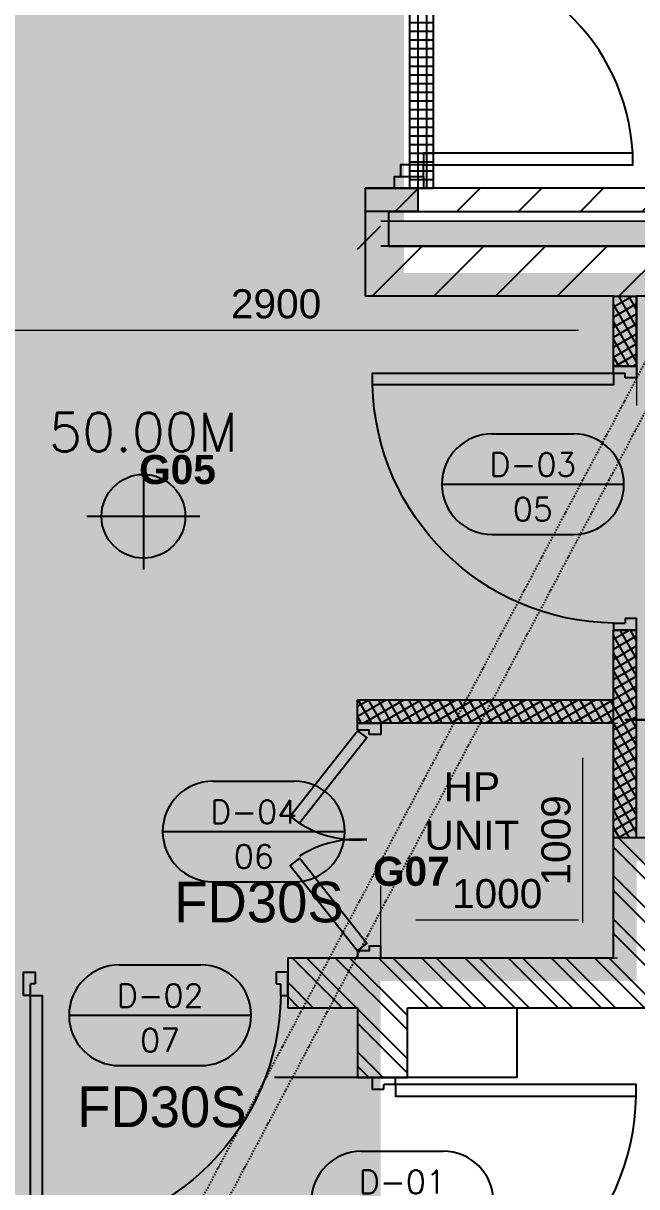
# Model space of a CAD drawing. Header units: inches. Extents: x -48459 to 205009, y 10398 to 54474.
# Drawn here: x 9703 to 12340, y 28372 to 33376 of the extents above; entities that cross this region are included whole.
import ezdxf
from ezdxf.enums import TextEntityAlignment as Align

# ---------------------------------------------------------------- set-up
doc = ezdxf.new("R2010")
doc.units = ezdxf.units.IN
doc.header["$MEASUREMENT"] = 0
doc.linetypes.add('DASHDOT2', pattern=[0.5, 0.25, -0.125, 0, -0.125])
for name, color, linetype in [('AR-DOOR', 8, 'Continuous'), ('AR-Hat', 8, 'Continuous'), ('AR-HATCH', 8, 'Continuous'), ('AR-PROJECT-DIMS', 8, 'Continuous'), ('AR-ROOM-TEXT', 8, 'Continuous'), ('AR-Symb', 4, 'Continuous'), ('AR-WALL-EXT', 4, 'Continuous'), ('AR-WIND-FRAM', 4, 'Continuous')]:
    doc.layers.add(name, color=color, linetype=linetype)
for name, color, linetype, true_color in [('AR-GRAVEL', 252, 'Continuous', 0x696969), ('AR-SUMP', 7, 'Continuous', 0xef9fbf), ('AR-WASTE RUNS', 1, 'Continuous', 0xff0000)]:
    doc.layers.add(name, color=color, linetype=linetype, true_color=true_color)
doc.layers.add('FD30', color=1, linetype='Continuous', lineweight=5)
doc.styles.add('GILLS', font='GIL_____.TTF')
doc.styles.add('MS_1.100_5.0mm', font='arial.ttf', dxfattribs={"height": 500})
doc.styles.add('MS_1.50_2.5mm', font='arial.ttf', dxfattribs={"height": 125})
doc.styles.add('roman S', font='romans.shx')
doc.dimstyles.new('MS_1.50_2.5mm', dxfattribs={"dimtxt": 125, "dimasz": 150, "dimexe": 150, "dimexo": 100, "dimgap": 50, "dimtad": 1, "dimtoh": 1, "dimdec": 0, "dimdsep": 46, "dimtxsty": 'MS_1.50_2.5mm', "dimcen": 150, "dimclre": 256, "dimclrt": 4, "dimadec": 0, "dimazin": 0, "dimtfac": 1, "dimtdec": 0, "dimtix": 1, "dimtmove": 2, "dimatfit": 2, "dimfxl": 1, "dimlwd": 18, "dimlwe": 18, "dimarcsym": 0})

# ---------------------------------------------------------------- blocks, each defined once
blk = doc.blocks.new('Door1135')
for p, q in [((30, 100), (30, 50)), ((1105, 100), (1105, 50)), ((50, 50), (30, 50)), ((1085, 50), (1105, 50))]:
    blk.add_line(p, q)
blk.add_lwpolyline([(30, 100), (80, 100), (80, 1135), (30, 1135)], close=True)
for points in [[(30, 100), (0, 100), (0, 0), (50, 0), (50, 50)], [(1105, 100), (1135, 100), (1135, 0), (1085, 0), (1085, 50)]]:
    blk.add_lwpolyline(points)
blk.add_arc((55.8, 86), 1049.3, 0.7632, 88.6805)
blk = doc.blocks.new('*D187')
at = {"layer": 'AR-PROJECT-DIMS', "lineweight": 18, "transparency": 16777216}
for p, q in [((12339.5, 32025), (12339.5, 31732.2)), ((15339.5, 32020.9), (15339.5, 31732.2))]:
    blk.add_line(p, q, dxfattribs=at)
at = {"layer": 'AR-PROJECT-DIMS', "color": 0, "lineweight": 18, "transparency": 16777216}
blk.add_line((12489.5, 31882.2), (15189.5, 31882.2), dxfattribs=at)
at = {"layer": 'AR-PROJECT-DIMS', "color": 0, "transparency": 16777216}
for points in [[(12489.5, 31907.2), (12489.5, 31857.2), (12339.5, 31882.2)], [(15189.5, 31907.2), (15189.5, 31857.2), (15339.5, 31882.2)]]:
    blk.add_solid(points, dxfattribs=at)
at = {"layer": 'Defpoints', "color": 0, "transparency": 16777216}
for p in [(12339.5, 32125), (15339.5, 32120.9), (15339.5, 31882.2)]:
    blk.add_point(p, dxfattribs=at)
at = {"layer": 'AR-PROJECT-DIMS', "color": 4, "transparency": 16777216, "insert": (13839.5, 31996.1), "char_height": 125, "attachment_point": 5, "style": 'MS_1.50_2.5mm'}
blk.add_mtext('3000', dxfattribs=at)
blk = doc.blocks.new('*D196')
at = {"layer": 'AR-PROJECT-DIMS', "lineweight": 18, "transparency": 16777216}
for p, q in [((9340, 32152.4), (9340, 32205.3)), ((12239.5, 32152.4), (12239.5, 32205.3))]:
    blk.add_line(p, q, dxfattribs=at)
at = {"layer": 'AR-PROJECT-DIMS', "color": 0, "lineweight": 18, "transparency": 16777216}
blk.add_line((12089.5, 32055.3), (9490, 32055.3), dxfattribs=at)
at = {"layer": 'AR-PROJECT-DIMS', "color": 0, "transparency": 16777216}
for points in [[(9490, 32080.3), (9490, 32030.3), (9340, 32055.3)], [(12089.5, 32080.3), (12089.5, 32030.3), (12239.5, 32055.3)]]:
    blk.add_solid(points, dxfattribs=at)
at = {"layer": 'Defpoints', "color": 0, "transparency": 16777216}
for p in [(9340, 32055.3), (9340, 32052.4), (12239.5, 32052.4)]:
    blk.add_point(p, dxfattribs=at)
at = {"layer": 'AR-PROJECT-DIMS', "color": 4, "transparency": 16777216, "insert": (10789.8, 32169.1), "char_height": 125, "attachment_point": 5, "style": 'MS_1.50_2.5mm'}
blk.add_mtext('2900', dxfattribs=at)
blk = doc.blocks.new('*D197')
at = {"layer": 'AR-PROJECT-DIMS', "lineweight": 18, "transparency": 16777216}
for p, q in [((12153.5, 30366.8), (12257.3, 30366.8)), ((12153.6, 29357.4), (12257.3, 29357.4))]:
    blk.add_line(p, q, dxfattribs=at)
at = {"layer": 'AR-PROJECT-DIMS', "color": 0, "lineweight": 18, "transparency": 16777216}
blk.add_line((12107.3, 30216.8), (12107.3, 29507.4), dxfattribs=at)
at = {"layer": 'AR-PROJECT-DIMS', "color": 0, "transparency": 16777216}
for points in [[(12082.3, 30216.8), (12132.3, 30216.8), (12107.3, 30366.8)], [(12082.3, 29507.4), (12132.3, 29507.4), (12107.3, 29357.4)]]:
    blk.add_solid(points, dxfattribs=at)
at = {"layer": 'Defpoints', "color": 0, "transparency": 16777216}
for p in [(12053.5, 30366.8), (12053.6, 29357.4), (12107.3, 29357.4)]:
    blk.add_point(p, dxfattribs=at)
at = {"layer": 'AR-PROJECT-DIMS', "color": 4, "transparency": 16777216, "insert": (11993.5, 29862.1), "char_height": 125, "attachment_point": 5, "rotation": 90, "style": 'MS_1.50_2.5mm'}
blk.add_mtext('1009', dxfattribs=at)
blk = doc.blocks.new('*D198')
at = {"layer": 'AR-PROJECT-DIMS', "lineweight": 18, "transparency": 16777216}
for p, q in [((11240.4, 29342.7), (11240.4, 29668.4)), ((12239.5, 29476.5), (12239.5, 29668.4))]:
    blk.add_line(p, q, dxfattribs=at)
at = {"layer": 'AR-PROJECT-DIMS', "color": 0, "lineweight": 18, "transparency": 16777216}
blk.add_line((12089.5, 29518.4), (11390.4, 29518.4), dxfattribs=at)
at = {"layer": 'AR-PROJECT-DIMS', "color": 0, "transparency": 16777216}
for points in [[(11390.4, 29543.4), (11390.4, 29493.4), (11240.4, 29518.4)], [(12089.5, 29543.4), (12089.5, 29493.4), (12239.5, 29518.4)]]:
    blk.add_solid(points, dxfattribs=at)
at = {"layer": 'Defpoints', "color": 0, "transparency": 16777216}
for p in [(11240.4, 29518.4), (12239.5, 29376.5), (11240.4, 29242.7)]:
    blk.add_point(p, dxfattribs=at)
at = {"layer": 'AR-PROJECT-DIMS', "color": 4, "transparency": 16777216, "insert": (11740, 29632.2), "char_height": 125, "attachment_point": 5, "style": 'MS_1.50_2.5mm'}
blk.add_mtext('1000', dxfattribs=at)
blk = doc.blocks.new('door tag')
at = {"linetype": 'Continuous'}
for p, q in [((4, 4.33), (11, 4.33)), ((-0.33, 0), (15.33, 0)), ((4, -4.33), (11, -4.33))]:
    blk.add_line(p, q, dxfattribs=at)
for centre, start, end in [((4, 0), 90, 270), ((11, 0), 270, 90)]:
    blk.add_arc(centre, 4.33, start, end, dxfattribs=at)
at = {"style": 'roman S'}
for tag, p in [('D-000', (7.5, 0.69)), ('0000', (7.5, -3.15))]:
    blk.add_attdef(tag, text='', height=2, dxfattribs=at).set_placement(p, align=Align.CENTER)
blk = doc.blocks.new('level point')
at = {"linetype": 'Continuous'}
h = blk.add_hatch(color=256, dxfattribs=at)
h.paths.add_polyline_path([(0, 2.169, -0.414214), (2.169, 0, -0.001006), (2.168, -0.009), (0, -0.009)])
h.paths.add_polyline_path([(-2.168, -0.009), (0, -0.009), (0, -2.169, -0.413036)])
for p, q in [((0, 2.828), (0, -2.758)), ((-2.922, 0), (2.922, 0))]:
    blk.add_line(p, q, dxfattribs=at)
blk.add_circle((0, 0), 2.169, dxfattribs=at)
at = {"style": 'roman S'}
blk.add_attdef('0.000', text='', height=2, dxfattribs=at).set_placement((0, 3.364), align=Align.CENTER)

msp = doc.modelspace()

# ---------------------------------------------------------------- hatches: boundary and pattern name
at = {"layer": 'AR-DOOR'}
h = msp.add_hatch(dxfattribs=at)
h.set_pattern_fill('NET', color=256, scale=300, angle=180)
h.set_pattern_definition([(180, (0, 32667.435), (-5e-15, -37.5), []), (270, (0, 32667.435), (37.5, -7e-15), [])])
h.paths.add_polyline_path([(11465, 34616.5), (11365, 34616.5), (11365, 32667.4), (11465, 32667.4)])
at = {"layer": 'AR-GRAVEL', "transparency": 33554559}
h = msp.add_hatch(dxfattribs=at)
h.set_pattern_fill('DOTS', color=8, scale=400)
h.set_pattern_definition([(0, (0, 32667.435), (12.5, 25), [0, -25])])
edge = h.paths.add_edge_path()
edge.add_line((15856.4, 18763.8), (15899.3, 18763.8))
edge.add_arc((15899.3, 18767), 3.2, 270, 360)
edge.add_line((15902.5, 18767), (15902.5, 17230.8))
edge.add_arc((15899.3, 17230.8), 3.2, 0, 90)
edge.add_line((15899.3, 17234), (15804.5, 17234))
edge.add_line((15804.5, 17234), (15804.5, 16448.9))
edge.add_line((15804.5, 16448.9), (15854.5, 16448.9))
edge.add_line((15854.5, 16448.9), (15854.5, 15148.9))
edge.add_line((15854.5, 15148.9), (15805.6, 15148.9))
edge.add_line((15805.6, 15148.9), (15806.2, 14167.4))
edge.add_line((15806.2, 14167.4), (15019.1, 14167.4))
edge.add_line((15019.1, 14167.4), (9660.5, 14167.4))
edge.add_line((9660.5, 14167.4), (8875.5, 14167.7))
edge.add_line((8875.5, 14167.7), (8874.5, 14467.5))
edge.add_line((8874.5, 14467.5), (8474.5, 14467))
edge.add_line((8474.5, 14467), (8474.5, 13767.4))
edge.add_line((8474.5, 13767.4), (16254.5, 13767.4))
edge.add_line((16254.5, 13767.4), (16254.6, 32667.4))
edge.add_line((16254.6, 32667.4), (15804.5, 32667.4))
edge.add_line((15804.5, 32667.4), (15804.5, 32039.9))
edge.add_line((15804.5, 32039.9), (15803.8, 32039.9))
edge.add_line((15803.8, 32039.9), (15803.8, 31339.9))
edge.add_line((15803.8, 31339.9), (15804.5, 31339.9))
edge.add_line((15804.5, 31339.9), (15804.5, 28947.4))
edge.add_line((15804.5, 28947.4), (15854.1, 28947.4))
edge.add_line((15854.1, 28947.4), (15854.1, 28862.3))
edge.add_line((15854.1, 28862.3), (15899.3, 28862.3))
edge.add_arc((15899.3, 28865.5), 3.2, 270, 360)
edge.add_line((15902.5, 28865.5), (15902.5, 27329.3))
edge.add_arc((15899.3, 27329.3), 3.2, 0, 90)
edge.add_line((15899.3, 27332.5), (15854.1, 27332.5))
edge.add_line((15854.1, 27332.5), (15854.1, 27247.4))
edge.add_line((15854.1, 27247.4), (15804.5, 27247.4))
edge.add_line((15804.5, 27247.4), (15804.5, 25612.4))
edge.add_line((15804.5, 25612.4), (15854.5, 25612.4))
edge.add_line((15854.5, 25612.4), (15854.5, 25527.3))
edge.add_line((15854.5, 25527.3), (15899.6, 25527.3))
edge.add_arc((15899.6, 25530.5), 3.2, 270, 360)
edge.add_line((15902.8, 25530.5), (15902.8, 23994.3))
edge.add_arc((15899.6, 23994.3), 3.2, 0, 90)
edge.add_line((15899.6, 23997.5), (15854.5, 23997.5))
edge.add_line((15854.5, 23997.5), (15854.5, 23912.4))
edge.add_line((15854.5, 23912.4), (15804.5, 23912.4))
edge.add_line((15804.5, 23912.4), (15804.5, 22270))
edge.add_line((15804.5, 22270), (15854.5, 22270))
edge.add_line((15854.5, 22270), (15854.5, 22184.9))
edge.add_line((15854.5, 22184.9), (15899.2, 22184.9))
edge.add_arc((15899.2, 22188.1), 3.2, 270, 360)
edge.add_line((15902.4, 22188.1), (15902.4, 20651.9))
edge.add_arc((15899.2, 20651.9), 3.2, 0, 90)
edge.add_line((15899.2, 20655.1), (15854.5, 20655.1))
edge.add_line((15854.5, 20655.1), (15854.5, 20570))
edge.add_line((15854.5, 20570), (15804.5, 20570))
edge.add_line((15804.5, 20570), (15804.5, 18848.9))
edge.add_line((15804.5, 18848.9), (15856.4, 18848.9))
edge.add_line((15856.4, 18848.9), (15856.4, 18763.8))
at = {"layer": 'AR-Hat', "transparency": 33554687}
h = msp.add_hatch(dxfattribs=at)
h.set_pattern_fill('ANSI31', color=256, scale=1500)
h.set_pattern_definition([(45, (0, 32667.44), (-132.5825, 132.5825), [])])
h.paths.add_polyline_path([(15804.5, 32667.4), (15447, 32667.4), (15447, 32567.4), (15704.5, 32567.4), (15704.5, 32309.9), (15804.4, 32309.9)])
h.paths.add_polyline_path([(15554.6, 32417.4), (15447, 32417.4), (15447, 32309.9), (15554.6, 32309.9)])
h.paths.add_polyline_path([(14655, 32667.4), (14655, 32567.4), (15447, 32567.4), (15447, 32667.4)])
h.paths.add_polyline_path([(14055, 32567.4), (14055, 32667.4), (11365, 32667.4), (11365, 32567.4)])
h.paths.add_polyline_path([(14055, 32202.4), (14055, 32309.9), (11140, 32309.9), (11140, 32202.4), (12239.5, 32202.4)])
h.paths.add_polyline_path([(14655, 32417.4), (14655, 32309.9), (15447, 32309.9), (15447, 32417.4)])
h.paths.add_polyline_path([(14055, 32309.9), (14055, 32417.4), (11240, 32417.4), (11240, 32567.4), (11365, 32567.4), (11365, 32667.4), (11240, 32667.4), (11140, 32667.4), (11140, 32309.9)])
h.paths.add_polyline_path([(15704.5, 32169.5), (15804.4, 32169.5), (15804.4, 32309.9), (15704.5, 32309.9)])
h.paths.add_polyline_path([(15447, 32169.5), (15554.5, 32169.5), (15554.6, 32309.9), (15447, 32309.9)])
h.paths.add_polyline_path([(15339.6, 32169.5), (15447, 32169.5), (15447, 32309.9), (14655, 32309.9), (14655, 32202.4), (15339.6, 32202.4)])
h = msp.add_hatch(color=254, dxfattribs=at)
h.dxf.hatch_style = 1
h.paths.add_polyline_path([(11173.9, 32667.4), (11173.9, 32567.4), (11398.9, 32567.4), (11398.9, 32667.4)])
h = msp.add_hatch(dxfattribs=at)
h.set_pattern_fill('NET', color=254, scale=300, angle=30)
h.set_pattern_definition([(30, (0, 32667.435), (-18.75, 32.47595), []), (120, (0, 32667.435), (-32.47595, -18.75), [])])
h.paths.add_polyline_path([(12339.5, 32202.4), (12239.5, 32202.4), (12239.5, 31902.4), (12339.5, 31902.4)])
h.paths.add_polyline_path([(12339.5, 30766.8), (12239.5, 30766.8), (12239.5, 29872.4), (12339.5, 29872.4)])
h.paths.add_polyline_path([(12239.5, 30466.7), (11140.4, 30466.8), (11140.4, 30366.8), (12239.5, 30366.8)])
h = msp.add_hatch(dxfattribs=at)
h.set_pattern_fill('ANSI32', color=256, scale=350, angle=270)
h.set_pattern_definition([(315, (0, 32667.44), (92.8078, 92.8078), []), (315, (-1e-14, 32605.56), (92.8078, 92.8078), [])])
h.paths.add_polyline_path([(11240.4, 29357.4), (11240.4, 29357.4), (11140.4, 29357.4), (10840, 29357.4), (10840, 29294.9), (10840, 29294.9), (10840, 29194.9), (10840, 29142.4), (11140, 29142.4), (11140, 28842.4), (11355, 28842.4), (11355, 29142.4), (12454.5, 29142.4), (12454.5, 29657.4), (15339.6, 29657.4), (15340.4, 29872.4), (12339.5, 29872.4), (12239.5, 29872.4), (12239.5, 29357.4)])
at = {"layer": 'AR-HATCH', "transparency": 33554559}
h = msp.add_hatch(dxfattribs=at)
h.set_pattern_fill('ANSI36', color=8, scale=300)
h.set_pattern_definition([(45, (0, 32667.435), (19.88738, 72.92039), [93.75, -18.75, 0, -18.75])])
h.paths.add_polyline_path([(15439.6, 32302.4), (11340, 32302.4), (11340, 36817.4), (9137.1, 36817.4), (9137.1, 32305.2), (3735, 32302.4), (3735, 29937.4), (9240, 29937.6), (9240.1, 19753), (11240, 19752.5), (11240, 29257.4), (12339.5, 29257.4), (12339.5, 29772.1), (15440.4, 29761.3)])
h = msp.add_hatch(dxfattribs=at)
h.set_pattern_fill('INSUL', color=254, scale=75)
h.set_pattern_definition([(0, (0, 32667.435), (0, 28.125), []), (0, (0, 32676.81), (0, 28.125), [9.375, -9.375]), (0, (0, 32686.185), (0, 28.125), [9.375, -9.375])])
h.paths.add_polyline_path([(15664.6, 32524.4), (11240.1, 32527.4), (11240.1, 32417.4), (15554.6, 32414.5), (15554.3, 31241.6), (15664.6, 31241.6)])

# ---------------------------------------------------------------- linework, layer by layer
at = {"layer": 'AR-DOOR'}
for p, q in [((12323.8, 32767.4), (12323.8, 32817.4)), ((11140.4, 30336.8), (11190.4, 30336.8)), ((11190.4, 30316.8), (11190.4, 30336.8))]:
    msp.add_line(p, q, dxfattribs=at)
for points in [[(11365, 32667.4), (11365, 34661.1), (11465, 34661.1), (11465, 32667.4), (11365, 32667.4)], [(11140.4, 30336.8), (11140.4, 30366.8), (11240.4, 30366.8), (11240.4, 30316.8), (11190.4, 30316.8)], [(11140.4, 29387.4), (11140.4, 29357.4), (11240.4, 29357.4), (11240.4, 29407.4), (11190.4, 29407.4), (11190.4, 29387.4), (11140.4, 29387.4)]]:
    msp.add_lwpolyline(points, dxfattribs=at)
for points in [[(11423.9, 32767.4), (12323.8, 32767.4), (12323.8, 32817.4), (11423.9, 32817.4)], [(11323.9, 32717.4), (11423.9, 32717.4), (11423.9, 32767.4), (11323.9, 32767.4)], [(11140.4, 30333.5), (11179.7, 30302.5), (10889.9, 29935.8), (10850.7, 29966.9)], [(11140.4, 29387.4), (11179.7, 29418.4), (10889.9, 29785.1), (10850.7, 29754.1)]]:
    msp.add_lwpolyline(points, close=True, dxfattribs=at)
msp.add_arc((11423.9, 32767.4), 900, 3.1847, 90, dxfattribs=at)
at = {"layer": 'AR-GRAVEL'}
msp.add_lwpolyline([(11824.3, 29142.4), (11824.3, 28842.4), (10783.5, 28842.4)], dxfattribs=at)
at = {"layer": 'AR-Hat'}
for p, q in [((11398.9, 32667.4), (11398.9, 32567.4)), ((12239.5, 32202.4), (12339.5, 32202.4)), ((12339.5, 29872.4), (12239.5, 29872.4))]:
    msp.add_line(p, q, dxfattribs=at)
msp.add_lwpolyline([(11398.9, 32567.4), (11173.9, 32567.4), (11173.9, 32667.4), (11398.9, 32667.4)], dxfattribs=at)
at = {"layer": 'AR-HATCH'}
msp.add_line((15554.6, 32417.4), (11240, 32417.4), dxfattribs=at)
msp.add_lwpolyline([(11240.1, 32527.4), (15663.9, 32524.4), (15663.9, 29872.4)], dxfattribs=at)
for centre, start, end in [((11140.4, 30333.5), 237.7888, 274.7878), ((11140.4, 29396.8), 85.2122, 122.2112)]:
    msp.add_arc(centre, 470, start, end, dxfattribs=at)
at = {"layer": 'AR-SUMP', "linetype": 'DASHDOT2', "ltscale": 25}
for points in [[(10383.8, 28155.1), (12805.7, 32728.6)], [(10497, 28155.1), (12918.9, 32728.6)]]:
    msp.add_lwpolyline(points, dxfattribs=at)
at = {"layer": 'AR-WALL-EXT'}
for p, q in [((11173.9, 32202.4), (11173.9, 32667.4)), ((14053.7, 32667.4), (11173.9, 32667.4)), ((12239.5, 32202.4), (11173.9, 32202.4)), ((12239.5, 31902.4), (12239.5, 32202.4)), ((12339.5, 31902.3), (12339.5, 32202.4)), ((12339.5, 32202.4), (12339.5, 31902.4)), ((14055, 32202.4), (12339.5, 32202.4)), ((12239.5, 31902.4), (12339.5, 31902.4)), ((12239.5, 30767.4), (12339.5, 30767.4)), ((12239.5, 29357.4), (12239.5, 30766.8)), ((12339.5, 29872.4), (12339.5, 30767.4)), ((11140.4, 30366.8), (11140.4, 30466.8)), ((11140.4, 30466.8), (12239.5, 30466.7)), ((12239.5, 30366.8), (11140.4, 30366.8)), ((15340.4, 29872.4), (12339.5, 29872.4)), ((10840, 29357.4), (10840, 29142.4)), ((10840, 29357.4), (12239.5, 29357.4)), ((10840, 29142.4), (11140, 29142.4)), ((11140, 29142.4), (11140, 28842.4)), ((11355, 28842.4), (11355, 29142.4)), ((11355, 29142.4), (12454.5, 29142.4)), ((11140, 28842.4), (11355, 28842.4))]:
    msp.add_line(p, q, dxfattribs=at)
at = {"layer": 'AR-WALL-EXT', "color": 8}
for p, q in [((11273.9, 32417.4), (11273.9, 32567.4)), ((11273.9, 32567.4), (13955, 32567.4)), ((11273.9, 32417.4), (15553.9, 32417.4))]:
    msp.add_line(p, q, dxfattribs=at)
at = {"layer": 'AR-WASTE RUNS'}
msp.add_lwpolyline([(12440.3, 30379.9), (12291.7, 30379.9), (12829.9, 30379.9)], dxfattribs=at)
at = {"layer": 'AR-WIND-FRAM'}
msp.add_lwpolyline([(11423.9, 32667.4), (11298.9, 32667.4), (11298.9, 32717.4), (11423.9, 32717.4)], close=True, dxfattribs=at)

# ---------------------------------------------------------------- block references
at = {"layer": 'AR-DOOR', "xscale": -1}
for p, rotation in [((12339.5, 31901.8), 89.99999999997769), ((9705, 29294.9), 180)]:
    msp.add_blockref('Door1135', p, dxfattribs=dict(at, rotation=rotation))
at = {"layer": 'AR-DOOR', "rotation": 270}
msp.add_blockref('Door1135', (11202.5, 28842.4), dxfattribs=at)
at = {"layer": 'AR-Symb', "ltscale": 0.01, "xscale": 50, "yscale": 50, "zscale": 50}
for p, values in [((11518.6, 31393.9), {'D-000': 'D-03', '0000': '05'}), ((10318.9, 29900.2), {'D-000': 'D-04', '0000': '06'}), ((9916.5, 29109.8), {'D-000': 'D-02', '0000': '07'}), ((10957.6, 28308.6), {'D-000': 'D-01', '0000': '08'})]:
    msp.add_blockref('door tag', p, dxfattribs=at).add_auto_attribs(values)
at = {"layer": 'Defpoints', "xscale": 83.04625984251969, "yscale": 83.04625984251969, "zscale": 83.04625984251969}
msp.add_blockref('level point', (10219.6, 31255.8), dxfattribs=at).add_auto_attribs({'0.000': '50.00M'})

# ---------------------------------------------------------------- texts
at = {"layer": 'AR-ROOM-TEXT', "char_height": 125, "attachment_point": 1, "style": 'MS_1.100_5.0mm'}
for s, width, insert in [('\\pxqc;{\\fArial|b1|i0|c0|p34;G05}', 859.008, (9936.7, 31519.5)), ('\\pxqc;HP\\PUNIT', 2693.041, (10284.9, 30155.2)), ('\\pxqc;{\\fArial|b1|i0|c0|p34;G07}', 859.008, (10941.6, 29791.6))]:
    msp.add_mtext_dynamic_manual_height_columns(s, width=width, gutter_width=2500, heights=[0], dxfattribs=dict(at, insert=insert))
at = {"layer": 'FD30', "color": 8, "lineweight": 9, "style": 'GILLS'}
for p in [(10352.4, 29509.5), (9935, 28628.8)]:
    msp.add_text('FD30S', height=174.92, dxfattribs=at).set_placement(p)

# ---------------------------------------------------------------- dimensions: what is measured, and where the dimension line sits
at = {"layer": 'AR-PROJECT-DIMS'}
for base, p1, p2, picture, middle in [((9339.9916, 32055.2709), (12239.5485, 32052.4355), (9339.9916, 32052.4355), '*D196', (10789.7701, 32169.0925)), ((15339.5, 31882.2), (12339.5, 32125), (15339.5, 32120.9), '*D187', (13839.5, 31996.1))]:
    dim = msp.add_linear_dim(base=base, p1=p1, p2=p2, dimstyle='MS_1.50_2.5mm', dxfattribs=at)
    dim.commit()
    dim.dimension.update_dxf_attribs({"geometry": picture, "text_midpoint": middle})
dim = msp.add_linear_dim(base=(12107.3, 29357.4), p1=(12053.5, 30366.8), p2=(12053.6, 29357.4), angle=90, dimstyle='MS_1.50_2.5mm', dxfattribs=at)
dim.commit()
dim.dimension.update_dxf_attribs({"geometry": '*D197', "text_midpoint": (11993.5, 29862.1)})
dim = msp.add_linear_dim(base=(11240.4, 29518.4), p1=(12239.5, 29376.5), p2=(11240.4, 29242.7), text='1000', dimstyle='MS_1.50_2.5mm', dxfattribs=at)
dim.commit()
dim.dimension.update_dxf_attribs({"geometry": '*D198', "text_midpoint": (11740, 29632.2)})

doc.saveas('drawing.dxf')
